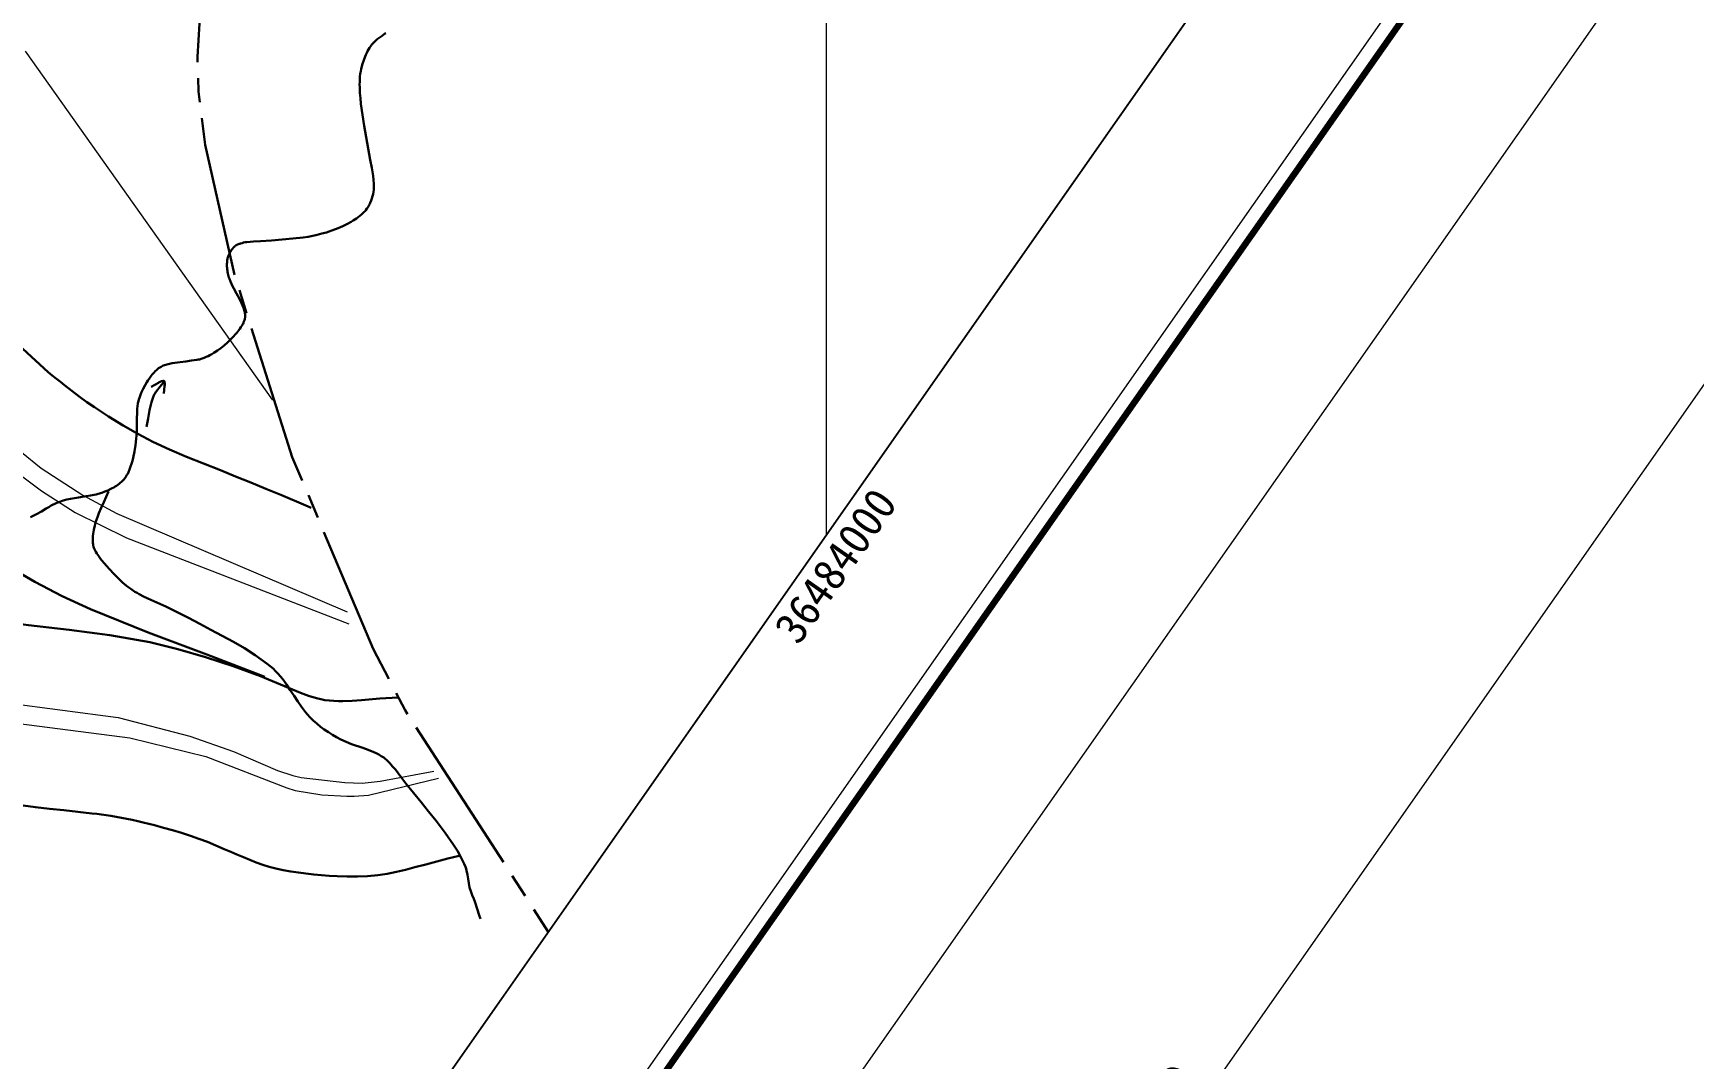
# Model space of a CAD drawing. Header units: inches. Extents: x 36473197 to 36486087, y 3899343 to 3911260.
# Drawn here: x 36483505 to 36484541, y 3902047 to 3902687 of the extents above; entities that cross this region are included whole.
import ezdxf

# ---------------------------------------------------------------- set-up
doc = ezdxf.new("R2010")
doc.units = ezdxf.units.IN
doc.header["$MEASUREMENT"] = 0
doc.linetypes.add('可采边界', pattern=[0.047, 0.02, -0.002, 0.003, -0.002, 0.02])
doc.layers.get('Defpoints').update_dxf_attribs({"lineweight": 0})
doc.layers.add('保护煤柱', color=7, linetype='Continuous', lineweight=0, true_color=0xff0042)
doc.layers.add('断层上盘', color=1, linetype='Continuous', lineweight=0, true_color=0xff0000)
for name, color, linetype, lineweight in [('可采边界', 7, 'Continuous', 0), ('四盘区辅运巷', 7, 'Continuous', 0), ('水系', 7, 'Continuous', 0), ('等值线', 7, 'Continuous', 0), ('经纬网', 7, 'Continuous', 0), ('采掘图', 7, 'Continuous', 0)]:
    doc.layers.add(name, color=color, linetype=linetype, lineweight=lineweight)
doc.styles.add('仿宋', font='simfang.ttf')
doc.styles.add('黑体', font='simhei.ttf')
doc.linetypes.add('保护煤柱', pattern='A,0.0195,-0.001,[6,西北矿业高家堡煤矿2022年采掘接续图(2022.8.14).shx,S=1.01575e-06,R=0,X=0,Y=0],0.0195', length=0.04)
doc.linetypes.add('断层上盘', pattern='A,0.01,-0.00215,[5,西北矿业高家堡煤矿2022年采掘接续图(2022.8.14).shx,S=3.07087e-07,R=0,X=0,Y=0],-0.00185,0.01', length=0.024)
doc.linetypes.add('断层下盘', pattern='A,0.01,-0.002,[1,西北矿业高家堡煤矿2022年采掘接续图(2022.8.14).shx,S=5.56693e-06,R=0,X=0,Y=0],0,[2,西北矿业高家堡煤矿2022年采掘接续图(2022.8.14).shx,S=5.56693e-06,R=0,X=0,Y=0],0,[3,西北矿业高家堡煤矿2022年采掘接续图(2022.8.14).shx,S=5.56693e-06,R=0,X=0,Y=0],0,[4,西北矿业高家堡煤矿2022年采掘接续图(2022.8.14).shx,S=5.56693e-06,R=0,X=0,Y=0],-0.002,0.01', length=0.024)
doc.dimstyles.get("Standard").update_dxf_attribs({"dimtxt": 30, "dimasz": 20, "dimexe": 0.18, "dimexo": 0.0625, "dimgap": 0.09, "dimtad": 1, "dimdec": 0, "dimzin": 0, "dimdsep": 46, "dimtxsty": '仿宋', "dimcen": 0.09, "dimclrd": 150, "dimclre": 150, "dimadec": 0, "dimazin": 0, "dimtfac": 1, "dimtdec": 0, "dimtofl": 0, "dimtmove": 0, "dimatfit": 3, "dimfxl": 1, "dimtolj": 1, "dimtzin": 0, "dimlwd": 0, "dimarcsym": 0})

# ---------------------------------------------------------------- blocks, each defined once
blk = doc.blocks.new('*D205')
at = {"layer": 'Defpoints', "color": 0, "transparency": 16777216}
for p in [(36485936.1, 3904772.9), (36482207.8, 3899448.4), (36482358.8, 3899342.7)]:
    blk.add_point(p, dxfattribs=at)
at = {"layer": '四盘区辅运巷', "color": 150, "lineweight": -2, "transparency": 16777216}
for p, q in [((36485936.1, 3904772.8), (36486087.3, 3904667)), ((36482207.8, 3899448.4), (36482359, 3899342.6))]:
    blk.add_line(p, q, dxfattribs=at)
at = {"layer": '四盘区辅运巷', "color": 150, "lineweight": 0, "transparency": 16777216}
blk.add_line((36486075.7, 3904650.7), (36482370.3, 3899359), dxfattribs=at)
at = {"layer": '四盘区辅运巷', "color": 150, "transparency": 16777216}
for points in [[(36486073, 3904652.6), (36486078.4, 3904648.8), (36486087.2, 3904667.1)], [(36482367.6, 3899361), (36482373, 3899357.1), (36482358.8, 3899342.7)]]:
    blk.add_solid(points, dxfattribs=at)
at = {"layer": '四盘区辅运巷', "color": 0, "transparency": 16777216, "insert": (36484210.5, 3902013.6), "char_height": 30, "attachment_point": 5, "rotation": 54.9991, "style": '仿宋'}
blk.add_mtext('\\A1;650', dxfattribs=at)

msp = doc.modelspace()

# ---------------------------------------------------------------- linework, layer by layer
at = {"layer": '保护煤柱', "color": 1, "linetype": '保护煤柱', "lineweight": 30, "ltscale": 3750, "true_color": 0xff0000, "flags": 128}
for points in [[(36483184.5, 3903039.1), (36483188.2, 3903031.8), (36483191.9, 3903024.4), (36483195.5, 3903017.1), (36483199.1, 3903009.7), (36483206.9, 3902993.2), (36483214.5, 3902976.5), (36483221.9, 3902959.8), (36483229, 3902942.9), (36483236.9, 3902922.4), (36483244.5, 3902901.7), (36483252, 3902881), (36483259.5, 3902860.4), (36483265.8, 3902843.5), (36483272.3, 3902826.7), (36483278.9, 3902810), (36483285.8, 3902793.3), (36483293, 3902777), (36483300.4, 3902760.7), (36483307.8, 3902744.5), (36483314.8, 3902728.1), (36483320.2, 3902714.1), (36483325.3, 3902700.1), (36483330.6, 3902686.2), (36483336, 3902672.3), (36483338.2, 3902666.6), (36483340.5, 3902661), (36483341.7, 3902658.2), (36483343, 3902655.5), (36483344.3, 3902652.8), (36483345.8, 3902650.2), (36483347.5, 3902647.7), (36483349.2, 3902645.2), (36483353, 3902640.4), (36483357, 3902635.8), (36483361.2, 3902631.4), (36483367, 3902625.5), (36483373, 3902619.8), (36483378.9, 3902614), (36483384.8, 3902608.2), (36483390.7, 3902601.5), (36483396.5, 3902594.7), (36483402.1, 3902587.8), (36483407.6, 3902580.7), (36483411.6, 3902575.3), (36483415.7, 3902569.8), (36483419.8, 3902564.4), (36483424, 3902559.1), (36483427.5, 3902555.2), (36483431.1, 3902551.3), (36483433, 3902549.4), (36483434.9, 3902547.6), (36483438.9, 3902544.1), (36483443, 3902541.1), (36483447.3, 3902538.2), (36483451.6, 3902535.3), (36483455.8, 3902532.3), (36483459.5, 3902529.2), (36483463.1, 3902525.8), (36483470.1, 3902518.9), (36483476.8, 3902511.8), (36483483.6, 3902504.7), (36483491.2, 3902497.1), (36483498.8, 3902489.6), (36483506.7, 3902482.3), (36483514.7, 3902475.2), (36483517.2, 3902473.1), (36483519.7, 3902471), (36483522.2, 3902469), (36483524.8, 3902467), (36483529.4, 3902463.5), (36483534, 3902460), (36483538.7, 3902456.5), (36483543.4, 3902453.2), (36483552.3, 3902447.4), (36483561.3, 3902441.8), (36483570.5, 3902436.6), (36483579.9, 3902431.6), (36483590.3, 3902426.8), (36483600.8, 3902422.4), (36483611.4, 3902418.1), (36483622.1, 3902413.9), (36483631.5, 3902410.1), (36483640.9, 3902406.3), (36483650.3, 3902402.4), (36483659.7, 3902398.6), (36483675.2, 3902391.9), (36483678.6, 3902390.4)], [(36483092.1, 3903001.2), (36483093.6, 3902996.2), (36483095, 3902991.2), (36483096.5, 3902986.2), (36483098.1, 3902981.2), (36483099.5, 3902977.4), (36483101, 3902973.6), (36483102.5, 3902969.9), (36483104.1, 3902966.1), (36483107.5, 3902958.1), (36483110.8, 3902950.1), (36483114.2, 3902942.1), (36483117.3, 3902934.1), (36483120, 3902926.4), (36483122.6, 3902918.7), (36483125, 3902911), (36483127.4, 3902903.2), (36483129.9, 3902894.7), (36483132.4, 3902886.1), (36483135, 3902877.6), (36483137.6, 3902869.1), (36483140.6, 3902860.3), (36483143.7, 3902851.5), (36483146.9, 3902842.7), (36483150.1, 3902833.9), (36483153.2, 3902825.7), (36483156.3, 3902817.4), (36483159.4, 3902809.2), (36483162.6, 3902801), (36483165.8, 3902792.5), (36483169, 3902784), (36483172.1, 3902775.5), (36483175.2, 3902767), (36483178.4, 3902757.4), (36483181.6, 3902747.8), (36483184.9, 3902738.2), (36483188.4, 3902728.7), (36483192.1, 3902719.9), (36483196, 3902711.2), (36483200.2, 3902702.5), (36483204.4, 3902693.9), (36483207.9, 3902687.2), (36483211.5, 3902680.4), (36483214.9, 3902673.6), (36483218.3, 3902666.8), (36483225.7, 3902649.1), (36483232.6, 3902631.3), (36483239.8, 3902613.6), (36483247.7, 3902596.2), (36483249.9, 3902591.6), (36483252.3, 3902587.1), (36483254.9, 3902582.7), (36483257.6, 3902578.4), (36483259.3, 3902576.2), (36483261.1, 3902573.9), (36483264.8, 3902569.6), (36483268.7, 3902565.4), (36483272.7, 3902561.2), (36483279.2, 3902554.5), (36483285.9, 3902548), (36483292.6, 3902541.4), (36483299.3, 3902534.8), (36483301.1, 3902533.1), (36483302.8, 3902531.3), (36483304.6, 3902529.5), (36483306.3, 3902527.7), (36483311.9, 3902521.4), (36483317.3, 3902514.9), (36483322.6, 3902508.4), (36483327.9, 3902501.9), (36483330.8, 3902498.5), (36483333.7, 3902495.2), (36483336.6, 3902491.8), (36483339.6, 3902488.5), (36483346.4, 3902481.3), (36483353.4, 3902474.3), (36483360.6, 3902467.4), (36483368, 3902460.9), (36483370.9, 3902458.7), (36483373.8, 3902456.5), (36483376.7, 3902454.3), (36483379.5, 3902452.1), (36483387.4, 3902445.2), (36483395.1, 3902438.2), (36483402.7, 3902431), (36483410.2, 3902423.7), (36483422.1, 3902411.8), (36483434.2, 3902400), (36483446.3, 3902388.4), (36483458.9, 3902377.3), (36483470.2, 3902368.3), (36483481.9, 3902359.8), (36483493.9, 3902351.7), (36483506.2, 3902344.3), (36483523.4, 3902335.4), (36483541, 3902327.4), (36483577, 3902312.8), (36483613.5, 3902299), (36483649.8, 3902285)], [(36483732.9, 3902272.3), (36483721.4, 3902271.5), (36483709.9, 3902270.5), (36483704.1, 3902270.2), (36483698.4, 3902270), (36483695.6, 3902270), (36483692.8, 3902270.1), (36483690, 3902270.3), (36483687.2, 3902270.6), (36483684.6, 3902271.2), (36483682, 3902271.8), (36483677, 3902273.3), (36483672, 3902275.1), (36483667, 3902277.1), (36483657, 3902281.3), (36483647, 3902285.6), (36483630, 3902291.7), (36483612.8, 3902297.3), (36483595.5, 3902302.3), (36483578, 3902306.7), (36483553, 3902311.1), (36483527.8, 3902314.5), (36483502.4, 3902317.4), (36483477.1, 3902320.6)], [(36482971.6, 3902131), (36482968.9, 3902129.1), (36482981.4, 3902137.8), (36482994, 3902146.4), (36483006.9, 3902154.6), (36483014.9, 3902159.3), (36483023.1, 3902163.9), (36483031.5, 3902168.1), (36483040, 3902171.9), (36483044.4, 3902173.6), (36483048.8, 3902175.1), (36483053.3, 3902176.5), (36483057.8, 3902177.8), (36483064.1, 3902179.4), (36483070.4, 3902180.6), (36483073.6, 3902181.2), (36483076.7, 3902181.6), (36483083.1, 3902182.3), (36483091.9, 3902182.4), (36483100.7, 3902182.1), (36483109.5, 3902181.6), (36483118.3, 3902181.4), (36483125.6, 3902181.5), (36483132.8, 3902181.9), (36483140, 3902182.5), (36483147.1, 3902183.6), (36483151.5, 3902184.5), (36483155.9, 3902185.6), (36483164.6, 3902188.2), (36483173.2, 3902191), (36483181.8, 3902194.1), (36483189.7, 3902197.1), (36483197.6, 3902200.1), (36483205.5, 3902202.9), (36483213.5, 3902205.5), (36483220, 3902207.1), (36483226.6, 3902208.5), (36483233.2, 3902209.7), (36483239.9, 3902210.8), (36483247.9, 3902212.2), (36483255.9, 3902213.5), (36483263.9, 3902214.6), (36483271.9, 3902215.5), (36483278.7, 3902216), (36483285.5, 3902216.4), (36483292.3, 3902216.7), (36483299.1, 3902216.9), (36483313, 3902217.5), (36483327, 3902218), (36483341, 3902218.3), (36483354.9, 3902218.5), (36483369.8, 3902218.3), (36483384.7, 3902217.9), (36483399.6, 3902217.1), (36483414.5, 3902216), (36483426.8, 3902214.7), (36483439.2, 3902213.1), (36483451.5, 3902211.4), (36483463.8, 3902209.6), (36483474.6, 3902208.1), (36483485.3, 3902206.6), (36483496, 3902205.2), (36483506.7, 3902203.8), (36483515.5, 3902202.8), (36483524.3, 3902201.9), (36483533.1, 3902201), (36483541.9, 3902199.9), (36483544.9, 3902199.6), (36483547.8, 3902199.2), (36483550.8, 3902198.8), (36483553.7, 3902198.4), (36483557, 3902197.8), (36483560.4, 3902197.2), (36483563.7, 3902196.6), (36483567, 3902195.9), (36483570.5, 3902195.1), (36483573.9, 3902194.3), (36483577.4, 3902193.4), (36483580.9, 3902192.5), (36483586.5, 3902191), (36483592.1, 3902189.5), (36483597.7, 3902187.8), (36483603.3, 3902186), (36483608.6, 3902184.1), (36483613.9, 3902182.1), (36483619.2, 3902179.9), (36483624.4, 3902177.7), (36483628.4, 3902176), (36483632.3, 3902174.3), (36483636.3, 3902172.6), (36483640.3, 3902170.9), (36483644.3, 3902169.4), (36483648.4, 3902167.9), (36483652.5, 3902166.6), (36483656.6, 3902165.5), (36483661.2, 3902164.5), (36483665.9, 3902163.7), (36483670.6, 3902163), (36483675.3, 3902162.4), (36483680.2, 3902161.8), (36483685, 3902161.4), (36483689.9, 3902161), (36483694.7, 3902160.7), (36483701.1, 3902160.5), (36483707.5, 3902160.5), (36483713.8, 3902160.7), (36483720.1, 3902161.3), (36483726, 3902162.2), (36483731.7, 3902163.4), (36483737.5, 3902164.8), (36483743.2, 3902166.3), (36483750.1, 3902168.1), (36483757, 3902169.9), (36483763.9, 3902171.8), (36483770.8, 3902173.5)]]:
    msp.add_lwpolyline(points, dxfattribs=at)
at = {"layer": '可采边界', "linetype": '可采边界', "lineweight": 30, "ltscale": 5000, "flags": 128}
msp.add_lwpolyline([(36484436.4, 3902997.3), (36484349.2, 3903035), (36484299.1, 3903051.8), (36484265.2, 3903059.6), (36484239.9, 3903063), (36484223.4, 3903063.9), (36484207, 3903063.5), (36484194.9, 3903062.1), (36484187, 3903060.6), (36484183.1, 3903059.6), (36484174.4, 3903056.7), (36484166, 3903053.1), (36484158, 3903048.7), (36484152.4, 3903044.9), (36484150.6, 3903043.4), (36484147.2, 3903040.2), (36484138.1, 3903029.4), (36484057.8, 3902911.8), (36484029.1, 3902876.2), (36484007, 3902853), (36483985.1, 3902832.8), (36483968.9, 3902820.1), (36483957.6, 3902812.3), (36483946.5, 3902806), (36483935.7, 3902800.9), (36483924.7, 3902796.6), (36483913.4, 3902793.3), (36483907.6, 3902792.1), (36483900, 3902791.3), (36483892.3, 3902791.1), (36483876.7, 3902791.9), (36483861.1, 3902793.8), (36483795.2, 3902808.2), (36483778.3, 3902811), (36483762.3, 3902812), (36483746.2, 3902811.6), (36483730.3, 3902809.9), (36483714.6, 3902806.9), (36483700.5, 3902802.4), (36483686.8, 3902796.7), (36483671.6, 3902788.6), (36483659.4, 3902780.6), (36483648, 3902771.5), (36483640.2, 3902764.1), (36483635.3, 3902758.7), (36483633.1, 3902755.9), (36483627.2, 3902747.3), (36483622.1, 3902738.1), (36483617.7, 3902728.6), (36483614.2, 3902718.7), (36483611.1, 3902706.8), (36483608.9, 3902692.5), (36483607.7, 3902671.8), (36483608.4, 3902650.2), (36483612.4, 3902616.9), (36483631.1, 3902534.7), (36483666.8, 3902422.1), (36483717.2, 3902302.6), (36483737.1, 3902264.3), (36483826.4, 3902126.1)], dxfattribs=at)
at = {"layer": '四盘区辅运巷', "color": 7, "linetype": 'Continuous', "flags": 128}
for points in [[(36473197.2, 3905757.9), (36482207.8, 3899448.4), (36485936.1, 3904772.9), (36476925.5, 3911082.4), (36473197.2, 3905757.9)], [(36473350.4, 3905784.9), (36482180.7, 3899601.6), (36485782.9, 3904745.9), (36476952.5, 3910929.2), (36473350.4, 3905784.9)], [(36482156.2, 3899740.9), (36485046.9, 3903869.2)]]:
    msp.add_lwpolyline(points, dxfattribs=at)
at = {"layer": '四盘区辅运巷', "color": 7, "linetype": 'Continuous', "lineweight": 100, "flags": 128}
msp.add_lwpolyline([(36473336.5, 3905782.5), (36482183.2, 3899587.7), (36485796.8, 3904748.3), (36476950.1, 3910943.1), (36473336.5, 3905782.5)], dxfattribs=at)
at = {"layer": '断层上盘', "linetype": '断层下盘', "lineweight": 5, "ltscale": 2000, "flags": 128}
for points in [[(36483139.7, 3903016.9), (36483182.7, 3902924), (36483239.7, 3902774), (36483274, 3902695.1), (36483297.4, 3902634.5), (36483302.9, 3902623.7), (36483307.6, 3902616.8), (36483318.4, 3902603.8), (36483347.9, 3902574.3), (36483390.9, 3902520.8), (36483401.1, 3902510.5), (36483406.5, 3902505.7), (36483423.7, 3902493.8), (36483430.3, 3902487.9), (36483473.2, 3902445.1), (36483510.3, 3902415.3), (36483536.2, 3902398.5), (36483557.4, 3902386.9), (36483701, 3902325.7)], [(36482904.9, 3902145.5), (36482981.1, 3902197.5), (36483010.3, 3902213.5), (36483020.4, 3902218.1), (36483039.1, 3902224.6), (36483053.9, 3902228.5), (36483070.9, 3902231.6), (36483079.4, 3902232.4), (36483088.8, 3902232.5), (36483117.1, 3902231.4), (36483127.5, 3902231.8), (36483137.8, 3902233), (36483145, 3902234.7), (36483200, 3902253.7), (36483258, 3902264.3), (36483355.3, 3902268.5), (36483418.7, 3902265.9), (36483565.6, 3902247.1), (36483613, 3902235.5), (36483663.4, 3902215.8), (36483668.7, 3902214.2), (36483685.2, 3902211.6), (36483700.8, 3902210.6), (36483705.3, 3902210.6), (36483714.3, 3902211.2), (36483758, 3902221.9)]]:
    msp.add_lwpolyline(points, dxfattribs=at)
at = {"layer": '断层上盘', "linetype": '断层上盘', "lineweight": 5, "ltscale": 2000, "flags": 128}
for points in [[(36483140, 3903015.5), (36483145.4, 3902997.6), (36483167.2, 3902943.1), (36483234.8, 3902747.4), (36483263.7, 3902687.8), (36483284.8, 3902635.2), (36483295.5, 3902612.7), (36483298.7, 3902607.4), (36483301.1, 3902604.3), (36483343.3, 3902561.4), (36483375.9, 3902522.9), (36483394.2, 3902504.5), (36483400.7, 3902498.8), (36483411.8, 3902490.3), (36483490.6, 3902416.1), (36483510.5, 3902401.1), (36483531.4, 3902387.6), (36483563.5, 3902371.8), (36483702.1, 3902318.2)], [(36483454, 3902273.5), (36483558.3, 3902259.7), (36483602.9, 3902248), (36483630.1, 3902238.5), (36483657.7, 3902226.7), (36483667.1, 3902223.6), (36483672.4, 3902222.4), (36483699.6, 3902219.1), (36483710.4, 3902218.8), (36483721.6, 3902220), (36483755.1, 3902226.2)], [(36483454, 3902273.5), (36483558.3, 3902259.7), (36483602.9, 3902248), (36483630.1, 3902238.5), (36483657.7, 3902226.7), (36483667.1, 3902223.6), (36483672.4, 3902222.4), (36483699.6, 3902219.1), (36483710.4, 3902218.8), (36483721.6, 3902220), (36483755.1, 3902226.2)]]:
    msp.add_lwpolyline(points, dxfattribs=at)
at = {"layer": '水系', "color": 151, "linetype": 'Continuous', "lineweight": 30, "true_color": 0x7fbfff, "flags": 128}
for points in [[(36483503.6, 3902384.6), (36483507.3, 3902386.5), (36483510.4, 3902388.3), (36483513.4, 3902390.1), (36483515, 3902391), (36483516.5, 3902391.9), (36483519.6, 3902393.5), (36483520.7, 3902393.9), (36483521.8, 3902394.3), (36483524, 3902395), (36483526.3, 3902395.6), (36483528.6, 3902396.1), (36483533.5, 3902396.9), (36483538.4, 3902397.7), (36483540.9, 3902398.1), (36483543.3, 3902398.6), (36483544.5, 3902398.9), (36483545.7, 3902399.2), (36483548.1, 3902399.9), (36483550, 3902400.6), (36483551.9, 3902401.4), (36483553.7, 3902402.3), (36483554.6, 3902402.7), (36483555.5, 3902403.2), (36483556.4, 3902403.7), (36483557.2, 3902404.3), (36483558, 3902404.8), (36483558.8, 3902405.4), (36483559.6, 3902406), (36483560.3, 3902406.7), (36483561, 3902407.3), (36483561.4, 3902407.7), (36483561.7, 3902408), (36483562, 3902408.4), (36483562.2, 3902408.7), (36483562.8, 3902409.5), (36483563.3, 3902410.2), (36483563.7, 3902411), (36483564.2, 3902411.8), (36483564.6, 3902412.7), (36483565.3, 3902414.4), (36483566, 3902416.2), (36483566.6, 3902418), (36483567.1, 3902419.8), (36483567.6, 3902421.7), (36483568.4, 3902425.6), (36483569, 3902429.6), (36483569.5, 3902433.6), (36483569.8, 3902437.6), (36483569.9, 3902442.2), (36483569.9, 3902446.8), (36483570, 3902449.1), (36483570.1, 3902451.4), (36483570.2, 3902452.5), (36483570.3, 3902453.6), (36483570.6, 3902455.8), (36483570.9, 3902457), (36483571.2, 3902458.1), (36483571.6, 3902459.2), (36483572, 3902460.4), (36483572.4, 3902461.5), (36483572.9, 3902462.6), (36483573.9, 3902464.8), (36483575, 3902466.9), (36483576.2, 3902468.9), (36483576.8, 3902469.9), (36483577.5, 3902470.9), (36483578.9, 3902472.9), (36483579.5, 3902473.6), (36483580.1, 3902474.3), (36483580.8, 3902475), (36483581.4, 3902475.7), (36483582.1, 3902476.4), (36483582.8, 3902477), (36483583.2, 3902477.3), (36483583.5, 3902477.6), (36483583.9, 3902477.9), (36483584.3, 3902478.1), (36483584.6, 3902478.3), (36483585, 3902478.5), (36483585.7, 3902478.9), (36483586.4, 3902479.2), (36483587.2, 3902479.5), (36483588, 3902479.7), (36483588.7, 3902479.9), (36483590.3, 3902480.3), (36483592, 3902480.7), (36483593.6, 3902481), (36483597, 3902481.4), (36483600.5, 3902481.8), (36483603.9, 3902482.3), (36483605.6, 3902482.5), (36483607.3, 3902482.8), (36483608.1, 3902483), (36483608.9, 3902483.1), (36483610.6, 3902483.6), (36483611.2, 3902483.8), (36483611.8, 3902484), (36483613.1, 3902484.6), (36483614.3, 3902485.1), (36483615.5, 3902485.7), (36483616.7, 3902486.4), (36483617.8, 3902487.1), (36483620.1, 3902488.6), (36483622.3, 3902490.1), (36483624.4, 3902491.8), (36483626.5, 3902493.6), (36483628.5, 3902495.6), (36483630, 3902497.1), (36483631.5, 3902498.8), (36483632.2, 3902499.6), (36483632.9, 3902500.5), (36483633.5, 3902501.3), (36483634.2, 3902502.2), (36483634.8, 3902503.1), (36483635.3, 3902504), (36483635.8, 3902504.9), (36483636.1, 3902505.3), (36483636.3, 3902505.8), (36483636.5, 3902506.2), (36483636.7, 3902506.7), (36483636.9, 3902507.2), (36483637, 3902507.6), (36483637.2, 3902508.1), (36483637.3, 3902508.5), (36483637.3, 3902508.8), (36483637.4, 3902509), (36483637.5, 3902509.5), (36483637.5, 3902509.7), (36483637.5, 3902509.8), (36483637.5, 3902510.2), (36483637.5, 3902510.6), (36483637.4, 3902510.9), (36483637.4, 3902511.3), (36483637.3, 3902511.6), (36483637.2, 3902512.4), (36483637, 3902513.1), (36483636.8, 3902513.8), (36483636.6, 3902514.6), (36483636.3, 3902515.3), (36483635.7, 3902516.7), (36483635.1, 3902518.2), (36483633.6, 3902521.2), (36483632, 3902524.2), (36483630.4, 3902527.2), (36483629.6, 3902528.7), (36483628.9, 3902530.2), (36483628.2, 3902531.7), (36483627.6, 3902533.3), (36483627.3, 3902534.2), (36483627.1, 3902535), (36483626.9, 3902535.9), (36483626.7, 3902536.7), (36483626.5, 3902537.6), (36483626.4, 3902538.4), (36483626.3, 3902539.3), (36483626.2, 3902540.1), (36483626.1, 3902541), (36483626.1, 3902541.8), (36483626.1, 3902542.7), (36483626.2, 3902543.5), (36483626.2, 3902544.3), (36483626.3, 3902545.1), (36483626.4, 3902545.6), (36483626.5, 3902546), (36483626.7, 3902546.8), (36483626.9, 3902547.3), (36483627, 3902547.8), (36483627.2, 3902548.3), (36483627.4, 3902548.7), (36483627.7, 3902549.2), (36483627.9, 3902549.7), (36483628.2, 3902550.2), (36483628.4, 3902550.6), (36483628.7, 3902551.1), (36483629, 3902551.5), (36483629.3, 3902551.9), (36483629.7, 3902552.3), (36483630, 3902552.7), (36483630.3, 3902553.1), (36483630.5, 3902553.2), (36483630.7, 3902553.4), (36483631.1, 3902553.7), (36483631.3, 3902553.9), (36483631.5, 3902554), (36483631.9, 3902554.3), (36483632.3, 3902554.5), (36483632.7, 3902554.7), (36483633.2, 3902554.9), (36483633.6, 3902555.1), (36483634.1, 3902555.2), (36483634.5, 3902555.4), (36483635.5, 3902555.6), (36483636.5, 3902555.9), (36483637.5, 3902556.1), (36483638.5, 3902556.2), (36483640.6, 3902556.4), (36483642.7, 3902556.6), (36483647, 3902556.8), (36483653.8, 3902557.3), (36483660.5, 3902557.8), (36483667.1, 3902558.4), (36483673.7, 3902559.2), (36483676.7, 3902559.6), (36483679.6, 3902560.2), (36483682.4, 3902560.8), (36483685.3, 3902561.5), (36483688.1, 3902562.3), (36483690.9, 3902563.2), (36483693.7, 3902564.2), (36483696.4, 3902565.3), (36483698.8, 3902566.4), (36483701.2, 3902567.6), (36483703.5, 3902568.9), (36483704.7, 3902569.6), (36483705.8, 3902570.3), (36483706.8, 3902571), (36483707.9, 3902571.8), (36483708.9, 3902572.6), (36483709.9, 3902573.4), (36483710.8, 3902574.2), (36483711.3, 3902574.7), (36483711.7, 3902575.1), (36483712.2, 3902575.6), (36483712.6, 3902576.1), (36483713.4, 3902577.1), (36483713.7, 3902577.7), (36483714.1, 3902578.3), (36483714.5, 3902578.9), (36483714.8, 3902579.5), (36483715.1, 3902580.1), (36483715.4, 3902580.8), (36483716, 3902582.1), (36483716.5, 3902583.5), (36483716.9, 3902584.9), (36483717.1, 3902585.5), (36483717.2, 3902586.2), (36483717.5, 3902587.6), (36483717.6, 3902588.9), (36483717.7, 3902590.1), (36483717.7, 3902591.3), (36483717.7, 3902592.6), (36483717.5, 3902595.1), (36483717.2, 3902597.6), (36483716.4, 3902602.6), (36483715.4, 3902607.6), (36483714.1, 3902614.6), (36483712.9, 3902621.7), (36483711.6, 3902628.7), (36483710.5, 3902635.7), (36483709.6, 3902642.5), (36483709.3, 3902646), (36483709, 3902649.4), (36483708.9, 3902652.8), (36483708.8, 3902654.5), (36483708.9, 3902656.2), (36483708.9, 3902657.9), (36483709, 3902659.5), (36483709.2, 3902661.2), (36483709.5, 3902662.9), (36483709.7, 3902664.1), (36483710, 3902665.2), (36483710.6, 3902667.5), (36483711.4, 3902669.8), (36483712.2, 3902672), (36483712.7, 3902673.1), (36483713.2, 3902674.2), (36483713.8, 3902675.3), (36483714.3, 3902676.3), (36483714.9, 3902677.3), (36483715.6, 3902678.3), (36483715.9, 3902678.8), (36483716.3, 3902679.3), (36483716.6, 3902679.7), (36483717, 3902680.2), (36483717.3, 3902680.5), (36483717.7, 3902680.8), (36483718.4, 3902681.5), (36483719.8, 3902682.7), (36483722.8, 3902684.9), (36483724.3, 3902686.1), (36483725.1, 3902686.6)], [(36483503.6, 3902384.6), (36483507.3, 3902386.5), (36483510.4, 3902388.3), (36483513.4, 3902390.1), (36483515, 3902391), (36483516.5, 3902391.9), (36483519.6, 3902393.5), (36483520.7, 3902393.9), (36483521.8, 3902394.3), (36483524, 3902395), (36483526.3, 3902395.6), (36483528.6, 3902396.1), (36483533.5, 3902396.9), (36483538.4, 3902397.7), (36483540.9, 3902398.1), (36483543.3, 3902398.6), (36483544.5, 3902398.9), (36483545.7, 3902399.2), (36483548.1, 3902399.9), (36483550, 3902400.6), (36483551.9, 3902401.4), (36483553.7, 3902402.3), (36483554.6, 3902402.7), (36483555.5, 3902403.2), (36483556.4, 3902403.7), (36483557.2, 3902404.3), (36483558, 3902404.8), (36483558.8, 3902405.4), (36483559.6, 3902406), (36483560.3, 3902406.7), (36483561, 3902407.3), (36483561.4, 3902407.7), (36483561.7, 3902408), (36483562, 3902408.4), (36483562.2, 3902408.7), (36483562.8, 3902409.5), (36483563.3, 3902410.2), (36483563.7, 3902411), (36483564.2, 3902411.8), (36483564.6, 3902412.7), (36483565.3, 3902414.4), (36483566, 3902416.2), (36483566.6, 3902418), (36483567.1, 3902419.8), (36483567.6, 3902421.7), (36483568.4, 3902425.6), (36483569, 3902429.6), (36483569.5, 3902433.6), (36483569.8, 3902437.6), (36483569.9, 3902442.2), (36483569.9, 3902446.8), (36483570, 3902449.1), (36483570.1, 3902451.4), (36483570.2, 3902452.5), (36483570.3, 3902453.6), (36483570.6, 3902455.8), (36483570.9, 3902457), (36483571.2, 3902458.1), (36483571.6, 3902459.2), (36483572, 3902460.4), (36483572.4, 3902461.5), (36483572.9, 3902462.6), (36483573.9, 3902464.8), (36483575, 3902466.9), (36483576.2, 3902468.9), (36483576.8, 3902469.9), (36483577.5, 3902470.9), (36483578.9, 3902472.9), (36483579.5, 3902473.6), (36483580.1, 3902474.3), (36483580.8, 3902475), (36483581.4, 3902475.7), (36483582.1, 3902476.4), (36483582.8, 3902477), (36483583.2, 3902477.3), (36483583.5, 3902477.6), (36483583.9, 3902477.9), (36483584.3, 3902478.1), (36483584.6, 3902478.3), (36483585, 3902478.5), (36483585.7, 3902478.9), (36483586.4, 3902479.2), (36483587.2, 3902479.5), (36483588, 3902479.7), (36483588.7, 3902479.9), (36483590.3, 3902480.3), (36483592, 3902480.7), (36483593.6, 3902481), (36483597, 3902481.4), (36483600.5, 3902481.8), (36483603.9, 3902482.3), (36483605.6, 3902482.5), (36483607.3, 3902482.8), (36483608.1, 3902483), (36483608.9, 3902483.1), (36483610.6, 3902483.6), (36483611.2, 3902483.8), (36483611.8, 3902484), (36483613.1, 3902484.6), (36483614.3, 3902485.1), (36483615.5, 3902485.7), (36483616.7, 3902486.4), (36483617.8, 3902487.1), (36483620.1, 3902488.6), (36483622.3, 3902490.1), (36483624.4, 3902491.8), (36483626.5, 3902493.6), (36483628.5, 3902495.6), (36483630, 3902497.1), (36483631.5, 3902498.8), (36483632.2, 3902499.6), (36483632.9, 3902500.5), (36483633.5, 3902501.3), (36483634.2, 3902502.2), (36483634.8, 3902503.1), (36483635.3, 3902504), (36483635.8, 3902504.9), (36483636.1, 3902505.3), (36483636.3, 3902505.8), (36483636.5, 3902506.2), (36483636.7, 3902506.7), (36483636.9, 3902507.2), (36483637, 3902507.6), (36483637.2, 3902508.1), (36483637.3, 3902508.5), (36483637.3, 3902508.8), (36483637.4, 3902509), (36483637.5, 3902509.5), (36483637.5, 3902509.7), (36483637.5, 3902509.8), (36483637.5, 3902510.2), (36483637.5, 3902510.6), (36483637.4, 3902510.9), (36483637.4, 3902511.3), (36483637.3, 3902511.6), (36483637.2, 3902512.4), (36483637, 3902513.1), (36483636.8, 3902513.8), (36483636.6, 3902514.6), (36483636.3, 3902515.3), (36483635.7, 3902516.7), (36483635.1, 3902518.2), (36483633.6, 3902521.2), (36483632, 3902524.2), (36483630.4, 3902527.2), (36483629.6, 3902528.7), (36483628.9, 3902530.2), (36483628.2, 3902531.7), (36483627.6, 3902533.3), (36483627.3, 3902534.2), (36483627.1, 3902535), (36483626.9, 3902535.9), (36483626.7, 3902536.7), (36483626.5, 3902537.6), (36483626.4, 3902538.4), (36483626.3, 3902539.3), (36483626.2, 3902540.1), (36483626.1, 3902541), (36483626.1, 3902541.8), (36483626.1, 3902542.7), (36483626.2, 3902543.5), (36483626.2, 3902544.3), (36483626.3, 3902545.1), (36483626.4, 3902545.6), (36483626.5, 3902546), (36483626.7, 3902546.8), (36483626.9, 3902547.3), (36483627, 3902547.8), (36483627.2, 3902548.3), (36483627.4, 3902548.7), (36483627.7, 3902549.2), (36483627.9, 3902549.7), (36483628.2, 3902550.2), (36483628.4, 3902550.6), (36483628.7, 3902551.1), (36483629, 3902551.5), (36483629.3, 3902551.9), (36483629.7, 3902552.3), (36483630, 3902552.7), (36483630.3, 3902553.1), (36483630.5, 3902553.2), (36483630.7, 3902553.4), (36483631.1, 3902553.7), (36483631.3, 3902553.9), (36483631.5, 3902554), (36483631.9, 3902554.3), (36483632.3, 3902554.5), (36483632.7, 3902554.7), (36483633.2, 3902554.9), (36483633.6, 3902555.1), (36483634.1, 3902555.2), (36483634.5, 3902555.4), (36483635.5, 3902555.6), (36483636.5, 3902555.9), (36483637.5, 3902556.1), (36483638.5, 3902556.2), (36483640.6, 3902556.4), (36483642.7, 3902556.6), (36483647, 3902556.8), (36483653.8, 3902557.3), (36483660.5, 3902557.8), (36483667.1, 3902558.4), (36483673.7, 3902559.2), (36483676.7, 3902559.6), (36483679.6, 3902560.2), (36483682.4, 3902560.8), (36483685.3, 3902561.5), (36483688.1, 3902562.3), (36483690.9, 3902563.2), (36483693.7, 3902564.2), (36483696.4, 3902565.3), (36483698.8, 3902566.4), (36483701.2, 3902567.6), (36483703.5, 3902568.9), (36483704.7, 3902569.6), (36483705.8, 3902570.3), (36483706.8, 3902571), (36483707.9, 3902571.8), (36483708.9, 3902572.6), (36483709.9, 3902573.4), (36483710.8, 3902574.2), (36483711.3, 3902574.7), (36483711.7, 3902575.1), (36483712.2, 3902575.6), (36483712.6, 3902576.1), (36483713.4, 3902577.1), (36483713.7, 3902577.7), (36483714.1, 3902578.3), (36483714.5, 3902578.9), (36483714.8, 3902579.5), (36483715.1, 3902580.1), (36483715.4, 3902580.8), (36483716, 3902582.1), (36483716.5, 3902583.5), (36483716.9, 3902584.9), (36483717.1, 3902585.5), (36483717.2, 3902586.2), (36483717.5, 3902587.6), (36483717.6, 3902588.9), (36483717.7, 3902590.1), (36483717.7, 3902591.3), (36483717.7, 3902592.6), (36483717.5, 3902595.1), (36483717.2, 3902597.6), (36483716.4, 3902602.6), (36483715.4, 3902607.6), (36483714.1, 3902614.6), (36483712.9, 3902621.7), (36483711.6, 3902628.7), (36483710.5, 3902635.7), (36483709.6, 3902642.5), (36483709.3, 3902646), (36483709, 3902649.4), (36483708.9, 3902652.8), (36483708.8, 3902654.5), (36483708.9, 3902656.2), (36483708.9, 3902657.9), (36483709, 3902659.5), (36483709.2, 3902661.2), (36483709.5, 3902662.9), (36483709.7, 3902664.1), (36483710, 3902665.2), (36483710.6, 3902667.5), (36483711.4, 3902669.8), (36483712.2, 3902672), (36483712.7, 3902673.1), (36483713.2, 3902674.2), (36483713.8, 3902675.3), (36483714.3, 3902676.3), (36483714.9, 3902677.3), (36483715.6, 3902678.3), (36483715.9, 3902678.8), (36483716.3, 3902679.3), (36483716.6, 3902679.7), (36483717, 3902680.2), (36483717.3, 3902680.5), (36483717.7, 3902680.8), (36483718.4, 3902681.5), (36483719.8, 3902682.7), (36483722.8, 3902684.9), (36483724.3, 3902686.1), (36483725.1, 3902686.6)], [(36483586.9, 3902469.1), (36483585.3, 3902467.2), (36483583.7, 3902465.2), (36483582.9, 3902464.2), (36483582.2, 3902463.3), (36483581.8, 3902462.8), (36483581.5, 3902462.2), (36483580.8, 3902461.2), (36483580.5, 3902460.6), (36483580.3, 3902460.1), (36483579.8, 3902458.9), (36483579.4, 3902457.7), (36483579, 3902456.4), (36483578.4, 3902453.9), (36483577.8, 3902451.4), (36483576.9, 3902446.2), (36483575.9, 3902441)], [(36483586.9, 3902469.1), (36483585.3, 3902467.2), (36483583.7, 3902465.2), (36483582.9, 3902464.2), (36483582.2, 3902463.3), (36483581.8, 3902462.8), (36483581.5, 3902462.2), (36483580.8, 3902461.2), (36483580.5, 3902460.6), (36483580.3, 3902460.1), (36483579.8, 3902458.9), (36483579.4, 3902457.7), (36483579, 3902456.4), (36483578.4, 3902453.9), (36483577.8, 3902451.4), (36483576.9, 3902446.2), (36483575.9, 3902441)], [(36483578.9, 3902466), (36483581.1, 3902467.2), (36483583.4, 3902468.5), (36483583.9, 3902468.8), (36483584.4, 3902469.1), (36483584.9, 3902469.3), (36483585.2, 3902469.4), (36483585.4, 3902469.5), (36483585.6, 3902469.6), (36483585.8, 3902469.6), (36483586, 3902469.6), (36483586.1, 3902469.7), (36483586.2, 3902469.7), (36483586.3, 3902469.7), (36483586.3, 3902469.7), (36483586.4, 3902469.7), (36483586.4, 3902469.7), (36483586.5, 3902469.7), (36483586.5, 3902469.7), (36483586.6, 3902469.7), (36483586.6, 3902469.7), (36483586.6, 3902469.7), (36483586.7, 3902469.7), (36483586.7, 3902469.7), (36483586.7, 3902469.7), (36483586.7, 3902469.7), (36483586.8, 3902469.7), (36483586.8, 3902469.7), (36483586.8, 3902469.7), (36483586.8, 3902469.6), (36483586.8, 3902469.6), (36483586.8, 3902469.6), (36483586.9, 3902469.6), (36483586.9, 3902469.6), (36483586.9, 3902469.6), (36483586.9, 3902469.6), (36483586.9, 3902469.6), (36483586.9, 3902469.6), (36483586.9, 3902469.6), (36483587, 3902469.5), (36483587, 3902469.5), (36483587, 3902469.5), (36483587, 3902469.5), (36483587, 3902469.4), (36483587, 3902469.4), (36483587.1, 3902469.4), (36483587.1, 3902469.3), (36483587.1, 3902469.3), (36483587.1, 3902469.2), (36483587.1, 3902469.2), (36483587.2, 3902469.1), (36483587.2, 3902469), (36483587.2, 3902468.9), (36483587.2, 3902468.7), (36483587.3, 3902468.5), (36483587.3, 3902468.3), (36483587.3, 3902467.8), (36483587.3, 3902467.4), (36483587.2, 3902466.3), (36483587, 3902464.1), (36483586.8, 3902461.9)], [(36483578.9, 3902466), (36483581.1, 3902467.2), (36483583.4, 3902468.5), (36483583.9, 3902468.8), (36483584.4, 3902469.1), (36483584.9, 3902469.3), (36483585.2, 3902469.4), (36483585.4, 3902469.5), (36483585.6, 3902469.6), (36483585.8, 3902469.6), (36483586, 3902469.6), (36483586.1, 3902469.7), (36483586.2, 3902469.7), (36483586.3, 3902469.7), (36483586.3, 3902469.7), (36483586.4, 3902469.7), (36483586.4, 3902469.7), (36483586.5, 3902469.7), (36483586.5, 3902469.7), (36483586.6, 3902469.7), (36483586.6, 3902469.7), (36483586.6, 3902469.7), (36483586.7, 3902469.7), (36483586.7, 3902469.7), (36483586.7, 3902469.7), (36483586.7, 3902469.7), (36483586.8, 3902469.7), (36483586.8, 3902469.7), (36483586.8, 3902469.7), (36483586.8, 3902469.6), (36483586.8, 3902469.6), (36483586.8, 3902469.6), (36483586.9, 3902469.6), (36483586.9, 3902469.6), (36483586.9, 3902469.6), (36483586.9, 3902469.6), (36483586.9, 3902469.6), (36483586.9, 3902469.6), (36483586.9, 3902469.6), (36483587, 3902469.5), (36483587, 3902469.5), (36483587, 3902469.5), (36483587, 3902469.5), (36483587, 3902469.4), (36483587, 3902469.4), (36483587.1, 3902469.4), (36483587.1, 3902469.3), (36483587.1, 3902469.3), (36483587.1, 3902469.2), (36483587.1, 3902469.2), (36483587.2, 3902469.1), (36483587.2, 3902469), (36483587.2, 3902468.9), (36483587.2, 3902468.7), (36483587.3, 3902468.5), (36483587.3, 3902468.3), (36483587.3, 3902467.8), (36483587.3, 3902467.4), (36483587.2, 3902466.3), (36483587, 3902464.1), (36483586.8, 3902461.9)], [(36483784.1, 3902134.2), (36483783.4, 3902136.5), (36483780.9, 3902144.3), (36483780, 3902146.7), (36483779, 3902149), (36483778.5, 3902150.2), (36483778.1, 3902151.4), (36483777.3, 3902153.8), (36483776.8, 3902156.4), (36483776.4, 3902159.1), (36483776.2, 3902160.4), (36483776, 3902161.7), (36483775.5, 3902164.3), (36483775.2, 3902165.4), (36483774.8, 3902166.5), (36483774, 3902168.5), (36483773, 3902170.6), (36483772, 3902172.6), (36483769.8, 3902176.5), (36483767.3, 3902180.4), (36483762.1, 3902187.9), (36483756.5, 3902195.2), (36483751.8, 3902201.1), (36483747.1, 3902206.9), (36483742.4, 3902212.7), (36483737.7, 3902218.5), (36483734.4, 3902222.8), (36483732.8, 3902225), (36483731.1, 3902227.2), (36483729.4, 3902229.2), (36483728.5, 3902230.2), (36483727.7, 3902231.2), (36483726.7, 3902232.2), (36483725.8, 3902233.1), (36483725.3, 3902233.5), (36483724.8, 3902233.9), (36483723.8, 3902234.7), (36483723.1, 3902235.2), (36483722.3, 3902235.7), (36483720.8, 3902236.6), (36483719.2, 3902237.4), (36483717.6, 3902238.1), (36483714.2, 3902239.5), (36483710.8, 3902240.8), (36483703.8, 3902243.2), (36483697, 3902246), (36483694.4, 3902247.4), (36483691.8, 3902248.9), (36483689.3, 3902250.5), (36483686.8, 3902252.2), (36483684.4, 3902254), (36483682.1, 3902255.9), (36483681, 3902256.9), (36483679.9, 3902257.9), (36483677.8, 3902260), (36483676.4, 3902261.5), (36483675.1, 3902263.1), (36483672.6, 3902266.4), (36483670.3, 3902269.8), (36483667.9, 3902273.3), (36483665.6, 3902276.8), (36483663.2, 3902280.4), (36483662, 3902282.1), (36483660.7, 3902283.8), (36483658.1, 3902287), (36483656.4, 3902288.6), (36483654.8, 3902290.2), (36483651.2, 3902293.2), (36483647.5, 3902296), (36483643.7, 3902298.6), (36483637, 3902302.9), (36483630.1, 3902306.9), (36483623.2, 3902310.7), (36483616.1, 3902314.5), (36483609.1, 3902318.2), (36483602.1, 3902321.8), (36483595.1, 3902325.4), (36483588, 3902328.9), (36483582.4, 3902331.4), (36483576.8, 3902334), (36483574, 3902335.3), (36483571.3, 3902336.7), (36483570, 3902337.5), (36483568.7, 3902338.2), (36483566.1, 3902339.9), (36483564.3, 3902341.2), (36483562.5, 3902342.7), (36483560.8, 3902344.2), (36483559.1, 3902345.8), (36483555.8, 3902349.1), (36483552.7, 3902352.5), (36483551.1, 3902354.2), (36483549.6, 3902356), (36483548.1, 3902357.7), (36483546.7, 3902359.6), (36483546.1, 3902360.4), (36483545.5, 3902361.2), (36483545, 3902362.1), (36483544.4, 3902363), (36483543.9, 3902363.8), (36483543.7, 3902364.3), (36483543.5, 3902364.7), (36483543.3, 3902365.2), (36483543.1, 3902365.6), (36483542.9, 3902366.1), (36483542.8, 3902366.6), (36483542.7, 3902366.9), (36483542.7, 3902367.2), (36483542.6, 3902367.8), (36483542.5, 3902368.4), (36483542.4, 3902369), (36483542.4, 3902369.7), (36483542.4, 3902370.3), (36483542.4, 3902371.6), (36483542.5, 3902372.9), (36483542.6, 3902374.2), (36483542.8, 3902375.5), (36483543.1, 3902376.8), (36483543.7, 3902379.4), (36483544.4, 3902382), (36483545.3, 3902384.6), (36483546.2, 3902387.1), (36483547.7, 3902390.6), (36483549.3, 3902394), (36483550.8, 3902397.4), (36483552.2, 3902400.7)], [(36483784.1, 3902134.2), (36483783.4, 3902136.5), (36483780.9, 3902144.3), (36483780, 3902146.7), (36483779, 3902149), (36483778.5, 3902150.2), (36483778.1, 3902151.4), (36483777.3, 3902153.8), (36483776.8, 3902156.4), (36483776.4, 3902159.1), (36483776.2, 3902160.4), (36483776, 3902161.7), (36483775.5, 3902164.3), (36483775.2, 3902165.4), (36483774.8, 3902166.5), (36483774, 3902168.5), (36483773, 3902170.6), (36483772, 3902172.6), (36483769.8, 3902176.5), (36483767.3, 3902180.4), (36483762.1, 3902187.9), (36483756.5, 3902195.2), (36483751.8, 3902201.1), (36483747.1, 3902206.9), (36483742.4, 3902212.7), (36483737.7, 3902218.5), (36483734.4, 3902222.8), (36483732.8, 3902225), (36483731.1, 3902227.2), (36483729.4, 3902229.2), (36483728.5, 3902230.2), (36483727.7, 3902231.2), (36483726.7, 3902232.2), (36483725.8, 3902233.1), (36483725.3, 3902233.5), (36483724.8, 3902233.9), (36483723.8, 3902234.7), (36483723.1, 3902235.2), (36483722.3, 3902235.7), (36483720.8, 3902236.6), (36483719.2, 3902237.4), (36483717.6, 3902238.1), (36483714.2, 3902239.5), (36483710.8, 3902240.8), (36483703.8, 3902243.2), (36483697, 3902246), (36483694.4, 3902247.4), (36483691.8, 3902248.9), (36483689.3, 3902250.5), (36483686.8, 3902252.2), (36483684.4, 3902254), (36483682.1, 3902255.9), (36483681, 3902256.9), (36483679.9, 3902257.9), (36483677.8, 3902260), (36483676.4, 3902261.5), (36483675.1, 3902263.1), (36483672.6, 3902266.4), (36483670.3, 3902269.8), (36483667.9, 3902273.3), (36483665.6, 3902276.8), (36483663.2, 3902280.4), (36483662, 3902282.1), (36483660.7, 3902283.8), (36483658.1, 3902287), (36483656.4, 3902288.6), (36483654.8, 3902290.2), (36483651.2, 3902293.2), (36483647.5, 3902296), (36483643.7, 3902298.6), (36483637, 3902302.9), (36483630.1, 3902306.9), (36483623.2, 3902310.7), (36483616.1, 3902314.5), (36483609.1, 3902318.2), (36483602.1, 3902321.8), (36483595.1, 3902325.4), (36483588, 3902328.9), (36483582.4, 3902331.4), (36483576.8, 3902334), (36483574, 3902335.3), (36483571.3, 3902336.7), (36483570, 3902337.5), (36483568.7, 3902338.2), (36483566.1, 3902339.9), (36483564.3, 3902341.2), (36483562.5, 3902342.7), (36483560.8, 3902344.2), (36483559.1, 3902345.8), (36483555.8, 3902349.1), (36483552.7, 3902352.5), (36483551.1, 3902354.2), (36483549.6, 3902356), (36483548.1, 3902357.7), (36483546.7, 3902359.6), (36483546.1, 3902360.4), (36483545.5, 3902361.2), (36483545, 3902362.1), (36483544.4, 3902363), (36483543.9, 3902363.8), (36483543.7, 3902364.3), (36483543.5, 3902364.7), (36483543.3, 3902365.2), (36483543.1, 3902365.6), (36483542.9, 3902366.1), (36483542.8, 3902366.6), (36483542.7, 3902366.9), (36483542.7, 3902367.2), (36483542.6, 3902367.8), (36483542.5, 3902368.4), (36483542.4, 3902369), (36483542.4, 3902369.7), (36483542.4, 3902370.3), (36483542.4, 3902371.6), (36483542.5, 3902372.9), (36483542.6, 3902374.2), (36483542.8, 3902375.5), (36483543.1, 3902376.8), (36483543.7, 3902379.4), (36483544.4, 3902382), (36483545.3, 3902384.6), (36483546.2, 3902387.1), (36483547.7, 3902390.6), (36483549.3, 3902394), (36483550.8, 3902397.4), (36483552.2, 3902400.7)]]:
    msp.add_lwpolyline(points, dxfattribs=at)
at = {"layer": '等值线', "lineweight": 0, "flags": 128}
msp.add_lwpolyline([(36483654.7, 3902457.6), (36483500.4, 3902675.4)], dxfattribs=at)
msp.add_lwpolyline([(36483654.7, 3902457.6), (36483500.4, 3902675.4)], dxfattribs=at)
at = {"layer": '经纬网', "color": 7, "linetype": 'Continuous', "lineweight": 9}
msp.add_line((36484000, 3902374.1), (36484000, 3905872.2), dxfattribs=at)
at = {"layer": '经纬网', "color": 7, "linetype": 'Continuous', "lineweight": 9, "flags": 128}
for points in [[(36482156.2, 3899740.9), (36473489.7, 3905809.5), (36476977.1, 3910789.9), (36485643.6, 3904721.3), (36482156.2, 3899740.9)], [(36485643.6, 3904721.3), (36482156.2, 3899740.9)]]:
    msp.add_lwpolyline(points, dxfattribs=at)
at = {"layer": '采掘图', "linetype": 'Continuous', "flags": 128}
msp.add_lwpolyline([(36476977.1, 3910789.9), (36485643.6, 3904721.3), (36482156.2, 3899740.9), (36473489.7, 3905809.5), (36476977.1, 3910789.9)], dxfattribs=at)

# ---------------------------------------------------------------- texts
at = {"layer": '经纬网', "color": 7, "style": '黑体'}
msp.add_text('36484000', height=20, rotation=54.9991, dxfattribs=at).set_placement((36483982.4, 3902304.1))

# ---------------------------------------------------------------- dimensions: what is measured, and where the dimension line sits
at = {"layer": '四盘区辅运巷'}
dim = msp.add_linear_dim(base=(36482358.8, 3899342.7), p1=(36485936.1, 3904772.9), p2=(36482207.8, 3899448.4), angle=54.9991, text='650', dimstyle='Standard', dxfattribs=at)
dim.commit()
dim.dimension.update_dxf_attribs({"geometry": '*D205', "text_midpoint": (36484223, 3902004.9), "dimtype": 160})

doc.saveas('drawing.dxf')
